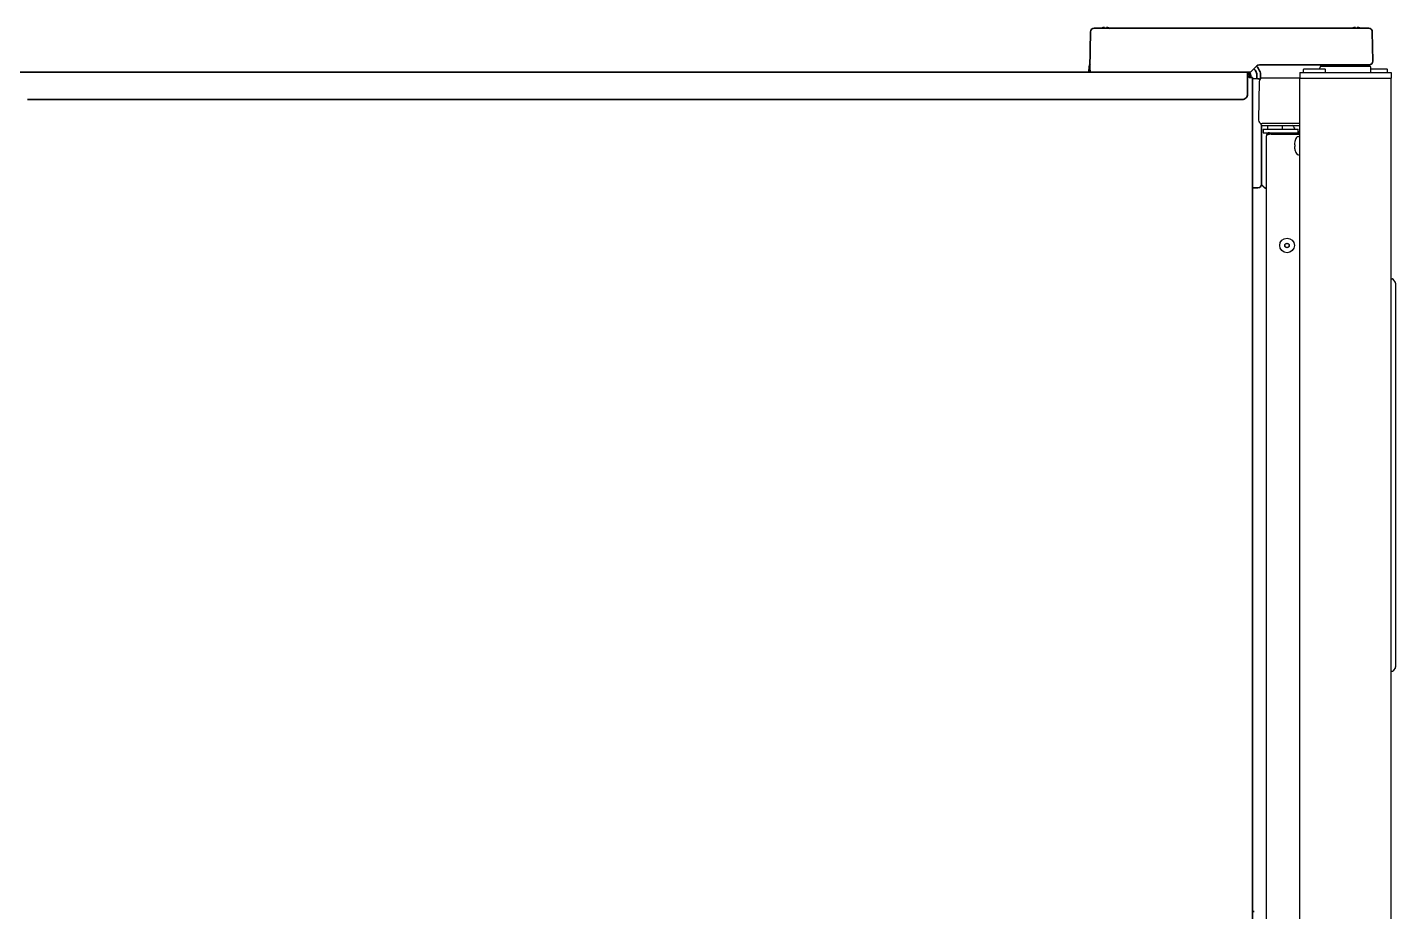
# Model space of a CAD drawing. Extents: x 5809 to 10669, y -850 to 3886.
# Drawn here: x 9863 to 10613, y 1948 to 2433 of the extents above; entities that cross this region are included whole.
import ezdxf

# ---------------------------------------------------------------- set-up
doc = ezdxf.new("R2010")
doc.units = 0
doc.header["$LTSCALE"] = 5
doc.layers.add('1', color=7, linetype='CONTINUOUS', true_color=0xffffff)
doc.layers.add('GEOM', color=7, linetype='CONTINUOUS')

msp = doc.modelspace()

# ---------------------------------------------------------------- linework, layer by layer
at = {"layer": '1', "color": 7, "linetype": 'Continuous', "lineweight": 35}
for p, q in [((10445.27, 2410.33), (10445.62, 2430.46)), ((10447.52, 2432.33), (10452.62, 2432.33)), ((10452.62, 2432.33), (10532.46, 2432.33)), ((10532.46, 2432.33), (10536.46, 2432.33)), ((10536.46, 2432.33), (10592.99, 2432.33)), ((10592.99, 2432.33), (10598.09, 2432.33)), ((10599.99, 2430.46), (10600.27, 2414.33)), ((9517.47, 2408.33), (10531.47, 2408.33)), ((10444.72, 2408.33), (10444.78, 2411.36)), ((10445.33, 2408.81), (10445.27, 2410.33)), ((10533.07, 2408.33), (10531.49, 2408.33)), ((10531.67, 2406.43), (10531.67, 2408.33)), ((10536.69, 2411.74), (10533.42, 2408.47)), ((10593.27, 2412.33), (10538.1, 2412.33)), ((10593.27, 2412.33), (10538.1, 2412.33)), ((10598.72, 2411.58), (10571.83, 2411.58)), ((10598.27, 2412.33), (10593.27, 2412.33)), ((10598.27, 2412.33), (10593.27, 2412.33)), ((10600.27, 2414.33), (10600.27, 2414.26)), ((10531.67, 2396.32), (10531.67, 2406.43)), ((10534.27, 2405.33), (10532.47, 2405.33)), ((10532.67, 2406.53), (10532.67, 2405.33)), ((10533.47, 2406.53), (10533.47, 2405.33)), ((10534.27, 2398.67), (10534.27, 2405.33)), ((10537.34, 2404.72), (10534.27, 2404.83)), ((10536.8, 2404.74), (10536.79, 2406.39)), ((10538.79, 2406.39), (10538.8, 2404.73)), ((10528.7, 2393.33), (9862.97, 2393.33)), ((10534.27, 2397.83), (10534.27, 2398.67)), ((10534.27, 2397.83), (10534.27, 2351.82)), ((10539.27, 2379.11), (10539.27, 2351.93)), ((10534.27, 2351.03), (10534.27, 2351.82)), ((10534.27, 2350.99), (10534.27, 1373.93)), ((10539.27, 2351.93), (10539.27, 2346.93)), ((10537.34, 2344.93), (10534.27, 2344.83)), ((10534.27, 1948.33), (10535.34, 1948.29))]:
    msp.add_line(p, q, dxfattribs=at)
for centre, radius, start, end in [((10447.52, 2430.43), 1.9, 90, 179), ((10598.09, 2430.43), 1.9, 1, 90), ((10446.78, 2411.33), 2, 136.94318, 179), ((10445.83, 2408.83), 0.5, 182, 270), ((10531.67, 2406.53), 1.8, 0, 90), ((10531.67, 2406.53), 1, 0, 90), ((10533.07, 2408.83), 0.5, 270, 315), ((10531.79, 2406.36), 5, 23.16785, 48.91279), ((10531.79, 2406.34), 5, 0.5, 23.35159), ((10531.79, 2406.33), 7, 23.25126, 47.99625), ((10538.1, 2410.33), 2, 90, 135), ((10531.79, 2406.33), 7, 0.5, 23.25126), ((10572.82, 2409.33), 3, 48.59005, 90), ((10597.72, 2409.33), 3, 90, 131.40995), ((10598.27, 2414.33), 2, 270, 358), ((10537.27, 2402.72), 2, 55.66439, 88), ((10537.27, 2346.93), 2, 272, 0)]:
    msp.add_arc(centre, radius, start, end, dxfattribs=at)
msp.add_ellipse((10528.67, 2396.32), major_axis=(-3, 0), ratio=0.99863, start_param=1.570796, end_param=3.141593, dxfattribs=at)
for points in [[(10452.77, 2432.82), (10452.72, 2432.81), (10452.61, 2432.78), (10452.45, 2432.73), (10452.29, 2432.67), (10452.13, 2432.61), (10451.98, 2432.54), (10451.83, 2432.47), (10451.66, 2432.38), (10451.54, 2432.31), (10451.47, 2432.27)], [(10453.27, 2432.82), (10453.25, 2432.82), (10453.2, 2432.83), (10453.13, 2432.84), (10453.06, 2432.84), (10452.99, 2432.84), (10452.92, 2432.84), (10452.84, 2432.83), (10452.8, 2432.82), (10452.77, 2432.82)], [(10454.77, 2432.82), (10454.75, 2432.83), (10454.7, 2432.83), (10454.62, 2432.84), (10454.55, 2432.84), (10454.48, 2432.84), (10454.41, 2432.84), (10454.34, 2432.83), (10454.3, 2432.82), (10454.27, 2432.82)], [(10454.27, 2432.82), (10454.27, 2432.81), (10454.27, 2432.78), (10454.27, 2432.73), (10454.27, 2432.67), (10454.27, 2432.61), (10454.27, 2432.54), (10454.27, 2432.47), (10454.27, 2432.38), (10454.27, 2432.31), (10454.27, 2432.27)], [(10590.77, 2432.82), (10590.75, 2432.82), (10590.7, 2432.83), (10590.63, 2432.84), (10590.56, 2432.84), (10590.49, 2432.84), (10590.42, 2432.84), (10590.34, 2432.83), (10590.3, 2432.82), (10590.27, 2432.82)], [(10592.27, 2432.82), (10592.25, 2432.83), (10592.2, 2432.83), (10592.12, 2432.84), (10592.05, 2432.84), (10591.98, 2432.84), (10591.91, 2432.84), (10591.84, 2432.83), (10591.8, 2432.82), (10591.77, 2432.82)], [(10591.77, 2432.82), (10591.77, 2432.81), (10591.77, 2432.78), (10591.77, 2432.73), (10591.77, 2432.67), (10591.77, 2432.61), (10591.77, 2432.54), (10591.77, 2432.47), (10591.77, 2432.38), (10591.77, 2432.31), (10591.77, 2432.27)]]:
    msp.add_open_spline(points, degree=3, dxfattribs=at)
for points, knots in [([(10453.27, 2432.27), (10453.27, 2432.4), (10453.27, 2432.5), (10453.27, 2432.64), (10453.27, 2432.68), (10453.27, 2432.76), (10453.27, 2432.79), (10453.27, 2432.82)], [0, 0, 0, 0, 0.5, 0.5, 0.75, 0.75, 1, 1, 1, 1]), ([(10456.07, 2432.27), (10455.87, 2432.4), (10455.66, 2432.5), (10455.34, 2432.64), (10455.23, 2432.68), (10455, 2432.76), (10454.89, 2432.79), (10454.77, 2432.82)], [0, 0, 0, 0, 0.5, 0.5, 0.75, 0.75, 1, 1, 1, 1]), ([(10590.27, 2432.82), (10590.22, 2432.81), (10590.11, 2432.78), (10589.95, 2432.73), (10589.79, 2432.67), (10589.63, 2432.61), (10589.48, 2432.54), (10589.33, 2432.47), (10589.19, 2432.4), (10589.1, 2432.35), (10589.08, 2432.33)], [0, 0, 0, 0, 0.134115, 0.26823, 0.402345, 0.53646, 0.670575, 0.80469, 0.938805, 1, 1, 1, 1]), ([(10590.77, 2432.27), (10590.77, 2432.4), (10590.77, 2432.5), (10590.77, 2432.64), (10590.77, 2432.68), (10590.77, 2432.76), (10590.77, 2432.79), (10590.77, 2432.82)], [0, 0, 0, 0, 0.5, 0.5, 0.75, 0.75, 1, 1, 1, 1]), ([(10593.57, 2432.27), (10593.37, 2432.4), (10593.16, 2432.5), (10592.84, 2432.64), (10592.73, 2432.68), (10592.5, 2432.76), (10592.39, 2432.79), (10592.27, 2432.82)], [0, 0, 0, 0, 0.5, 0.5, 0.75, 0.75, 1, 1, 1, 1]), ([(10532.47, 2405.33), (10532.39, 2405.44), (10532.31, 2405.56), (10532.14, 2405.79), (10532.06, 2405.91), (10531.89, 2406.12), (10531.81, 2406.23), (10531.7, 2406.36), (10531.67, 2406.39), (10531.64, 2406.42)], [0, 0, 0, 0, 0.300967, 0.300967, 0.601933, 0.601933, 0.9029, 0.9029, 1, 1, 1, 1])]:
    msp.add_open_spline(points, degree=3, knots=knots, dxfattribs=at)
for points, weights in [([(10539.28, 2346.69), (10539.48, 2346.48), (10539.67, 2346.27), (10539.85, 2346.05), (10540.04, 2345.83)], [0.537642493061, 0.538268524972, 0.538987019096, 0.539797975432, 0.54070139398]), ([(10540.04, 2345.83), (10540.42, 2345.41), (10540.85, 2345.04), (10541.34, 2344.73), (10541.87, 2344.48)], [0.54070139398, 0.52575195605, 0.514238139797, 0.506159945223, 0.501517372327])]:
    msp.add_rational_spline(points, weights, degree=4, dxfattribs=at)
at = {"layer": 'GEOM', "color": 7, "linetype": 'Continuous'}
for p, q in [((10560.27, 2408.08), (10560.27, 2405.08)), ((10560.27, 2408.08), (10610.27, 2408.08)), ((10562.52, 2410.08), (10562.27, 2409.83)), ((10562.27, 2408.33), (10562.27, 2409.83)), ((10562.4, 2408.2), (10562.27, 2408.33)), ((10562.52, 2410.08), (10574.02, 2410.08)), ((10571.31, 2410.08), (10571.33, 2411.08)), ((10571.83, 2411.58), (10598.72, 2411.58)), ((10574.02, 2410.08), (10574.27, 2409.83)), ((10574.02, 2408.08), (10574.27, 2408.33)), ((10574.27, 2408.33), (10574.27, 2409.83)), ((10599.27, 2408.08), (10599.22, 2411.08)), ((10599.24, 2410.08), (10608.02, 2410.08)), ((10608.02, 2410.08), (10608.27, 2409.83)), ((10608.02, 2408.08), (10608.27, 2408.33)), ((10608.27, 2408.33), (10608.27, 2409.83)), ((10610.27, 2408.08), (10610.27, 2405.08)), ((10537.92, 2403.11), (10537.56, 2382.11)), ((10539.91, 2405.08), (10539.87, 2405.08)), ((10539.94, 2405.08), (10539.9, 2405.08)), ((10539.93, 2405.08), (10539.91, 2405.08)), ((10539.93, 2405.08), (10539.93, 2405.08)), ((10539.93, 2405.08), (10539.93, 2405.08)), ((10539.94, 2405.08), (10539.93, 2405.08)), ((10539.95, 2405.08), (10539.94, 2405.08)), ((10560.27, 2405.08), (10539.95, 2405.08)), ((10539.95, 2405.08), (10539.95, 2405.08)), ((10560.27, 1400.58), (10560.27, 2405.08)), ((10560.27, 2405.08), (10610.27, 2405.08)), ((10610.27, 1400.58), (10610.27, 2405.08)), ((10537.56, 2382.11), (10537.56, 2382.04)), ((10539.02, 2379.48), (10539.02, 2379.87)), ((10539.42, 2379.08), (10560.27, 2379.08)), ((10560.27, 2380.08), (10539.56, 2380.08)), ((10540.27, 2377.13), (10540.27, 2375.13)), ((10540.27, 2377.13), (10559.27, 2377.13)), ((10542.52, 2379.08), (10542.52, 2377.13)), ((10550.52, 2379.08), (10550.52, 2377.13)), ((10557.27, 2377.73), (10557.27, 2377.53)), ((10559.27, 2375.13), (10559.27, 2377.13)), ((10540.27, 2375.13), (10543.67, 2375.13)), ((10541.87, 2373.24), (10541.87, 2373.17)), ((10541.87, 2373.24), (10541.88, 2373.24)), ((10541.87, 2373.08), (10541.87, 1447.06)), ((10543.12, 2375.04), (10543.12, 2375.13)), ((10543.12, 2374.11), (10543.12, 2374.17)), ((10543.67, 2375.13), (10560.27, 2375.13)), ((10544.57, 2374.33), (10543.67, 2374.33)), ((10544.57, 2374.33), (10560.27, 2374.33)), ((10557.57, 2370.38), (10557.58, 2370.38)), ((10560.27, 2375.58), (10559.27, 2375.58)), ((10559.48, 2373.08), (10560.27, 2373.08)), ((10557.33, 2367.5), (10557.31, 2367.48)), ((10557.58, 2365.78), (10557.57, 2365.78)), ((10559.48, 2363.08), (10560.27, 2363.08)), ((10610.27, 2080.08), (10610.27, 2295.08)), ((10610.27, 2295.08), (10611.01, 2295.08)), ((10612.69, 2293), (10611.42, 2294.86)), ((10612.77, 2292.72), (10612.77, 2082.43)), ((10610.27, 2080.08), (10611.01, 2080.08)), ((10612.69, 2082.15), (10611.42, 2080.29))]:
    msp.add_line(p, q, dxfattribs=at)
msp.add_lwpolyline([(10538.78, 2380.23), (10538.92, 2380.13), (10539.01, 2379.97), (10539.02, 2379.87)], dxfattribs=at)
for radius in [4, 1.25, 1.15]:
    msp.add_circle((10553.27, 2313.33), radius, dxfattribs=at)
for centre, radius, start, end in [((10571.83, 2411.08), 0.5, 90, 179), ((10598.72, 2411.08), 0.5, 1, 90), ((10539.92, 2403.08), 2, 90, 179), ((10539.56, 2382.08), 2, 180.99997, 270), ((10539.42, 2379.48), 0.4, 180, 270), ((10553.07, 2375.51), 4.8, 30.30118, 48.3323), ((10556.87, 2377.53), 0.4, 270, 0), ((10556.87, 2377.73), 0.4, 0, 30.30118), ((10542.74, 2371.58), 1.5, 225, 233.9856), ((10543.67, 2373.33), 1.8, 90, 182.86241), ((10542.77, 2373.08), 0.905, 175.0227, 179.99375), ((10543.67, 2373.33), 1, 90, 131.09983), ((10544.57, 2370.33), 4, 90, 103.10366), ((10566.25, 2368.15), 8.95, 167.37435, 175.80077), ((10566.24, 2368.15), 8.95, 165.60565, 167.36916), ((10566.36, 2368.08), 9.08, 151.39794, 165.3324), ((10559.48, 2371.83), 1.25, 90, 151.39794), ((10566.23, 2368.15), 8.94, 175.80709, 176.64973), ((10566.23, 2368), 8.94, 183.35027, 184.19291), ((10566.25, 2368), 8.95, 184.19923, 192.62565), ((10566.24, 2368), 8.95, 192.63084, 194.39435), ((10566.36, 2368.08), 8.79, 177.39099, 182.60901), ((10566.36, 2368.08), 9.08, 194.6676, 208.60206), ((10559.48, 2364.33), 1.25, 208.60206, 270), ((10611.01, 2294.58), 0.5, 34.28688, 90), ((10612.27, 2292.72), 0.5, 0, 34.28688), ((10611.01, 2080.58), 0.5, 270, 325.71312), ((10612.27, 2082.43), 0.5, 325.71312, 0)]:
    msp.add_arc(centre, radius, start, end, dxfattribs=at)
for points, knots in [([(10543.01, 2374.08), (10542.85, 2374.04), (10542.62, 2373.96), (10542.35, 2373.82), (10542.14, 2373.69), (10541.98, 2373.51), (10541.89, 2373.31), (10541.87, 2373.21), (10541.87, 2373.15)], [0, 0, 0, 0, 0.315781, 0.454795, 0.580363, 0.797415, 0.897982, 1, 1, 1, 1]), ([(10543.67, 2374.22), (10543.61, 2374.21), (10543.39, 2374.17), (10543.17, 2374.12), (10543.01, 2374.08)], [0, 0, 0, 0, 0.255311, 1, 1, 1, 1]), ([(10557.58, 2367.68), (10557.55, 2367.66), (10557.46, 2367.62), (10557.37, 2367.56), (10557.33, 2367.5)], [0, 0, 0, 0, 0.314454, 1, 1, 1, 1])]:
    msp.add_open_spline(points, degree=3, knots=knots, dxfattribs=at)
for points in [[(10557.31, 2368.68), (10557.32, 2368.67), (10557.32, 2368.66), (10557.33, 2368.65)], [(10557.33, 2368.65), (10557.39, 2368.57), (10557.49, 2368.52), (10557.58, 2368.48)]]:
    msp.add_open_spline(points, degree=3, dxfattribs=at)

doc.saveas('drawing.dxf')
